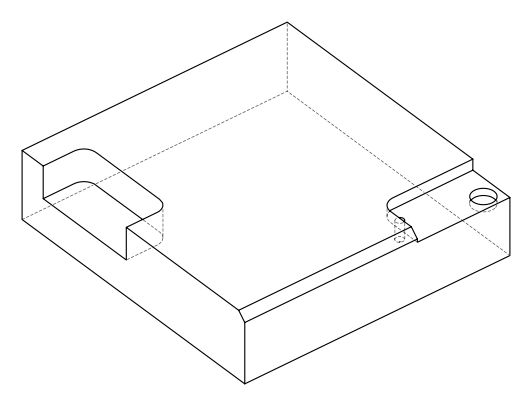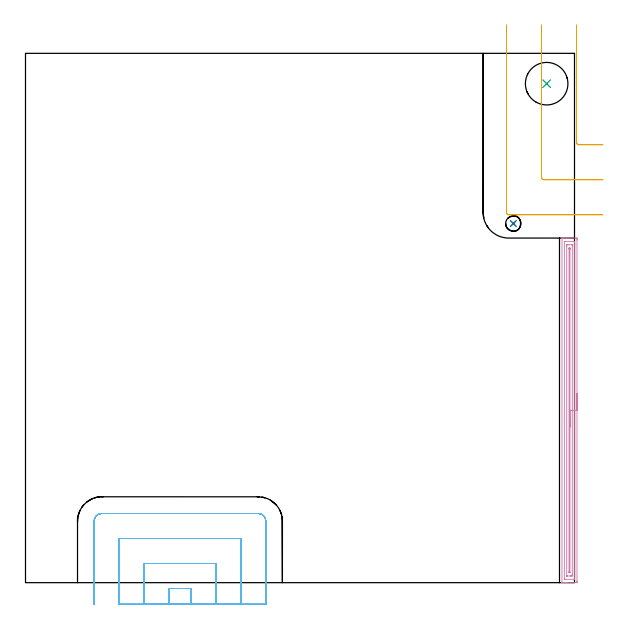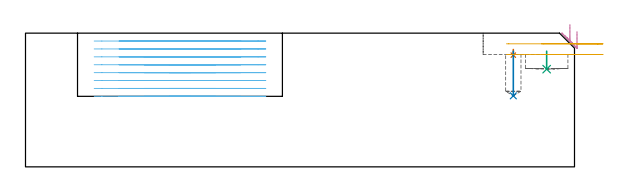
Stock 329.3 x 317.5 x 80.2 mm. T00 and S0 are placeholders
(PLAN: 6 operations, 5 tool changes, 22.4 min)
(1 SPOT_DRILL | STEP1POCKET | NXT0321_9005460120000 | 0.03 min | 1334 mm3)
(2 DRILL_BLIND_HOLE_INTO_CENTER | STEP1POCKET | UGT0301_207 | 0.11 min | 1564 mm3)
(3 INDEXABLE_INSERT_DRILL_BLIND_HOLE_FROM_SOLID | STEP1POCKET_1 | NXT0302_022 | 0.05 min | 10870 mm3)
(4 AREA_MILL | FG_CHAMFER_SURFACE | UGT0205_001 | 6.79 min | 8595 mm3)
(5 MILL_CORNER_NOTCH_RECTANGULAR | CORNER_NOTCH_RECTANGULAR | UGT0201_006 | Follow Part, ap 7, ae 75% | 1.69 min | 68944 mm3)
(6 MILL_SLOT | SLOT_PARTIAL_RECTANGULAR | UGT0201_094 | Follow Part, ap 5, ae 75% | 13.73 min | 236440 mm3)
(TOOL NXT0321_9005460120000 | NC Spot Drill, 142deg, 12mm, Carbide, Uncoated | D12 PA142 FL30 Z2)
(TOOL UGT0301_207 | Twist Drill 9.2 mm | D9.2 PA118 FL80 Z2)
(TOOL NXT0302_022 | Index. Insert Drill 25.5mm [880-D2550L25-03] | D25.5 PA176 FL77 Z2)
(TOOL UGT0205_001 | Chamfer Mill 20 x 3 x 45 deg. | D20 FL50 Z2)
(TOOL UGT0201_006 | End Mill 28 mm | D28 FL25 Z2)
(TOOL UGT0201_094 | End mill 20 mm | D20 FL38 Z4)
(OP 1 SPOT_DRILL)
G17 G21 G94 G90
T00 M6
G54
G17 G0 G90 X292.6 Y215.4 S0 M3
G43 Z90.2 H0
G94 G81 G98 Z67.004 F250. R70.4
G80
M5
M2
(OP 2 DRILL_BLIND_HOLE_INTO_CENTER)
G17 G21 G94 G90
T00 M6
G54
G17 G0 G90 X292.6 Y215.4 S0 M3
G43 Z90.2 H0
G94 G81 G98 Z42.6 F250. R69.4
G80
M5
M2
(OP 3 INDEXABLE_INSERT_DRILL_BLIND_HOLE_FROM_SOLID)
G17 G21 G94 G90
T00 M6
G54
G17 G0 G90 X312.6 Y299.3 S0 M3
G43 Z90.2 H1
G94 G81 G98 Z58.6 F250. R69.4
G80
M5
M2
(OP 4 AREA_MILL)
G17 G21 G94 G90
T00 M6
G54
G17 G0 G90 X330.8 Y113.35 S1061 M3
G43 Z90.2 H0
Z81.2
G94 G1 Y113.312 Z80.328 F250.
Y113.198 Z79.463
Y113.009 Z78.612
Y112.747 Z77.78
Y112.413 Z76.974
Y112.01 Z76.2
Y111.541 Z75.464
Y111.01 Z74.772
Y110.421 Z74.129
Y109.778 Z73.54
Y109.086 Z73.008
Y108.35 Z72.54
Y107.576 Z72.137
Y106.77 Z71.803
Y105.938 Z71.541
Y105.086 Z71.352
Y104.222 Z71.238
Y103.35 Z71.2
Y0.993
X330.799 Y0.618 Z71.201
X330.795 Y0.105 Z71.203
X330.792 Y0.009 Z71.206
X330.286 Y0. Z71.711
X324.971 Z77.023
X324.424 Z77.572
X324.085 Z77.911
X323.538 Z78.458
X323.199 Z78.796
X322.521 Z79.478
X322.193 Z79.806
X321.827 Z80.164
X321.802 Y0.009 Z80.188
X321.8 Y0.171 Z80.2
Y206.529
X321.802 Y206.691 Z80.188
X321.827 Y206.7 Z80.164
X322.193 Z79.806
X322.521 Z79.478
X323.199 Z78.796
X324.424 Z77.572
X324.971 Z77.023
X325.584 Z76.412
X330.013 Z71.984
X330.286 Y206.697 Z71.711
X330.792 Y206.691 Z71.206
X330.795 Y206.595 Z71.203
X330.799 Y206.082 Z71.201
X330.8 Y205.564 Z71.2
Y103.35
X329.386 Z72.614
X329.385 Y2.185 Z72.615
X329.384 Y2.075 Z72.616
X329.381 Y2.022 Z72.619
X329.38 Y2.014 Z72.62
X329.369 Y2.01 Z72.631
X329.317 Y2.006 Z72.683
X328.915 Y2.001 Z73.085
X323.6 Y2. Z78.4
X323.348 Y2.004 Z78.652
X323.237 Y2.008 Z78.763
X323.221 Y2.01 Z78.779
X323.219 Y2.028 Z78.781
X323.216 Y2.078 Z78.784
X323.215 Y2.182 Z78.785
X323.214 Y2.389 Z78.786
X323.215 Y204.515 Z78.785
X323.216 Y204.625 Z78.784
X323.218 Y204.678 Z78.782
X323.22 Y204.686 Z78.78
X323.231 Y204.69 Z78.769
X323.284 Y204.694 Z78.716
X323.685 Y204.699 Z78.315
X329. Z73.
X329.252 Y204.696 Z72.748
X329.363 Y204.692 Z72.637
X329.379 Y204.69 Z72.621
X329.381 Y204.672 Z72.619
X329.384 Y204.622 Z72.616
X329.385 Y204.518 Z72.615
X329.386 Y204.31 Z72.614
Y103.35
X327.972 Z74.028
X327.971 Y5.084 Z74.029
X327.97 Y4.74 Z74.03
X327.966 Y4.191 Z74.034
X327.965 Y4.027 Z74.035
X327.809 Y4.009 Z74.191
X327.629 Y4.005 Z74.371
X326.932 Y4. Z75.068
X326.743 Z75.257
X324.971 Y4.002 Z77.029
X324.782 Y4.005 Z77.218
X324.657 Y4.01 Z77.343
X324.634 Y4.018 Z77.366
X324.633 Y4.035 Z77.367
X324.63 Y4.076 Z77.37
X324.629 Y4.191 Z77.371
Y201.616
Y201.96
X324.633 Y202.509 Z77.367
X324.635 Y202.673 Z77.365
X324.791 Y202.691 Z77.209
X324.971 Y202.695 Z77.029
X325.668 Y202.7 Z76.332
X325.857 Z76.143
X327.629 Y202.698 Z74.371
X327.818 Y202.695 Z74.182
X327.943 Y202.69 Z74.057
X327.966 Y202.682 Z74.034
X327.967 Y202.665 Z74.033
X327.97 Y202.624 Z74.03
X327.971 Y202.509 Z74.029
X327.972 Y103.35 Z74.028
X326.557 Z75.443
Y6.352
X326.556 Y6.166 Z75.444
X326.554 Y6.079 Z75.446
X326.551 Y6.018 Z75.449
X326.51 Y6.01 Z75.49
X326.3 Y6.008 Z75.7
X326.09 Y6.01 Z75.91
X326.049 Y6.018 Z75.951
X326.046 Y6.079 Z75.954
X326.044 Y6.165 Z75.956
X326.043 Y6.684 Z75.957
Y6.871
Y200.016
X326.044 Y200.534 Z75.956
X326.046 Y200.621 Z75.954
X326.049 Y200.682 Z75.951
X326.09 Y200.69 Z75.91
X326.3 Y200.692 Z75.7
X326.51 Y200.69 Z75.49
X326.551 Y200.682 Z75.449
X326.554 Y200.621 Z75.446
X326.556 Y200.535 Z75.444
X326.557 Y200.016 Z75.443
Y199.829
Y103.35
Y102.478 Z75.481
Y101.613 Z75.595
Y100.762 Z75.783
Y99.93 Z76.046
Y99.124 Z76.38
Y98.35 Z76.782
Y97.614 Z77.251
Y96.922 Z77.782
Y96.279 Z78.372
Y95.69 Z79.015
Y95.158 Z79.707
Y94.69 Z80.443
Y94.287 Z81.216
Y93.953 Z82.022
Y93.691 Z82.854
Y93.502 Z83.706
Y93.388 Z84.571
Y93.35 Z85.443
G0 Z90.2
M5
M2
(OP 5 MILL_CORNER_NOTCH_RECTANGULAR)
G17 G21 G94 G90
T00 M6
G54
G17 G0 G90 X330.5 Y334.448 S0 M3
G43 Z90.2 H0
Z73.8
G94 G1 Y331.448 F250.
Y264.094 F500.
G3 X331.894 Y262.7 R1.4
G1 X343.3
X346.3 F250.
G0 Z90.2
X309.5 Y334.5
Z73.8
G1 Y331.5
Y243.094 F500.
G3 X310.894 Y241.7 R1.4
G1 X343.3
X346.3 F250.
G0 Z90.2
X288.5 Y334.5
Z73.8
G1 Y331.5
Y222.095 F500.
G3 X289.895 Y220.7 R1.4
G1 X343.3
X346.3 F250.
G0 Z90.2
X330.5 Y334.448
Z67.4
G1 Y331.448
Y264.094 F500.
G3 X331.894 Y262.7 R1.4
G1 X343.3
X346.3 F250.
G0 Z90.2
X309.5 Y334.5
Z67.4
G1 Y331.5
Y243.095 F500.
G3 X310.895 Y241.7 R1.4
G1 X343.3
X346.3 F250.
G0 Z90.2
X288.5 Y334.5
Z67.4
G1 Y331.5
Y222.095 F500.
G3 X289.895 Y220.7 R1.4
G1 X343.3
X346.3 F250.
G0 Z90.2
M5
M2
(OP 6 MILL_SLOT)
G17 G21 G94 G90
T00 M6
G54
G17 G0 G90 X99.1 Y-13. S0 M3
G43 Z90.2 H0
Z75.462
G94 G1 Y-10. F250.
Y-3.5 F500.
X86.2
Y-10.
Y-13. F250.
X114.1
Y-10.
Y11.5 F500.
X71.2
Y-10.
Y-13. F250.
X129.1
Y-10.
Y26.5 F500.
X56.2
Y-10.
Y-13. F250.
X144.1
Y-10.
Y36.9 F500.
G3 X139.5 Y41.5 R4.6
G1 X45.8
G3 X41.2 Y36.9 R4.6
G1 Y-10.
Y-13. F250.
G0 X99.1 Z70.725
G1 Y-10.
Y-3.5 F500.
X86.2
Y-10.
Y-13. F250.
X114.1
Y-10.
Y11.5 F500.
X71.2
Y-10.
Y-13. F250.
X129.1
Y-10.
Y26.5 F500.
X56.2
Y-10.
Y-13. F250.
X144.1
Y-10.
Y36.9 F500.
G3 X139.5 Y41.5 R4.6
G1 X45.8
G3 X41.2 Y36.9 R4.6
G1 Y-10.
Y-13. F250.
G0 X99.1 Z65.987
G1 Y-10.
Y-3.5 F500.
X86.2
Y-10.
Y-13. F250.
X114.1
Y-10.
Y11.5 F500.
X71.2
Y-10.
Y-13. F250.
X129.1
Y-10.
Y26.5 F500.
X56.2
Y-10.
Y-13. F250.
X144.1
Y-10.
Y36.9 F500.
G3 X139.5 Y41.5 R4.6
G1 X45.8
G3 X41.2 Y36.9 R4.6
G1 Y-10.
Y-13. F250.
G0 X99.1 Z61.25
G1 Y-10.
Y-3.5 F500.
X86.2
Y-10.
Y-13. F250.
X114.1
Y-10.
Y11.5 F500.
X71.2
Y-10.
Y-13. F250.
X129.1
Y-10.
Y26.5 F500.
X56.2
Y-10.
Y-13. F250.
X144.1
Y-10.
Y36.9 F500.
G3 X139.5 Y41.5 R4.6
G1 X45.8
G3 X41.2 Y36.9 R4.6
G1 Y-10.
Y-13. F250.
G0 X99.1 Z56.512
G1 Y-10.
Y-3.5 F500.
X86.2
Y-10.
Y-13. F250.
X114.1
Y-10.
Y11.5 F500.
X71.2
Y-10.
Y-13. F250.
X129.1
Y-10.
Y26.5 F500.
X56.2
Y-10.
Y-13. F250.
X144.1
Y-10.
Y36.9 F500.
G3 X139.5 Y41.5 R4.6
G1 X45.8
G3 X41.2 Y36.9 R4.6
G1 Y-10.
Y-13. F250.
G0 X99.1 Z51.775
G1 Y-10.
Y-3.5 F500.
X86.2
Y-10.
Y-13. F250.
X114.1
Y-10.
Y11.5 F500.
X71.2
Y-10.
Y-13. F250.
X129.1
Y-10.
Y26.5 F500.
X56.2
Y-10.
Y-13. F250.
X144.1
Y-10.
Y36.9 F500.
G3 X139.5 Y41.5 R4.6
G1 X45.8
G3 X41.2 Y36.9 R4.6
G1 Y-10.
Y-13. F250.
G0 X99.1 Z47.037
G1 Y-10.
Y-3.5 F500.
X86.2
Y-10.
Y-13. F250.
X114.1
Y-10.
Y11.5 F500.
X71.2
Y-10.
Y-13. F250.
X129.1
Y-10.
Y26.5 F500.
X56.2
Y-10.
Y-13. F250.
X144.1
Y-10.
Y36.9 F500.
G3 X139.5 Y41.5 R4.6
G1 X45.8
G3 X41.2 Y36.9 R4.6
G1 Y-10.
Y-13. F250.
G0 X99.1 Z42.3
G1 Y-10.
Y-3.5 F500.
X86.2
Y-10.
Y-13. F250.
X114.1
Y-10.
Y11.5 F500.
X71.2
Y-10.
Y-13. F250.
X129.1
Y-10.
Y26.5 F500.
X56.2
Y-10.
Y-13. F250.
X144.1
Y-10.
Y36.9 F500.
G3 X139.5 Y41.5 R4.6
G1 X45.8
G3 X41.2 Y36.9 R4.6
G1 Y-10.
Y-13. F250.
G0 Z90.2
M5
M2
